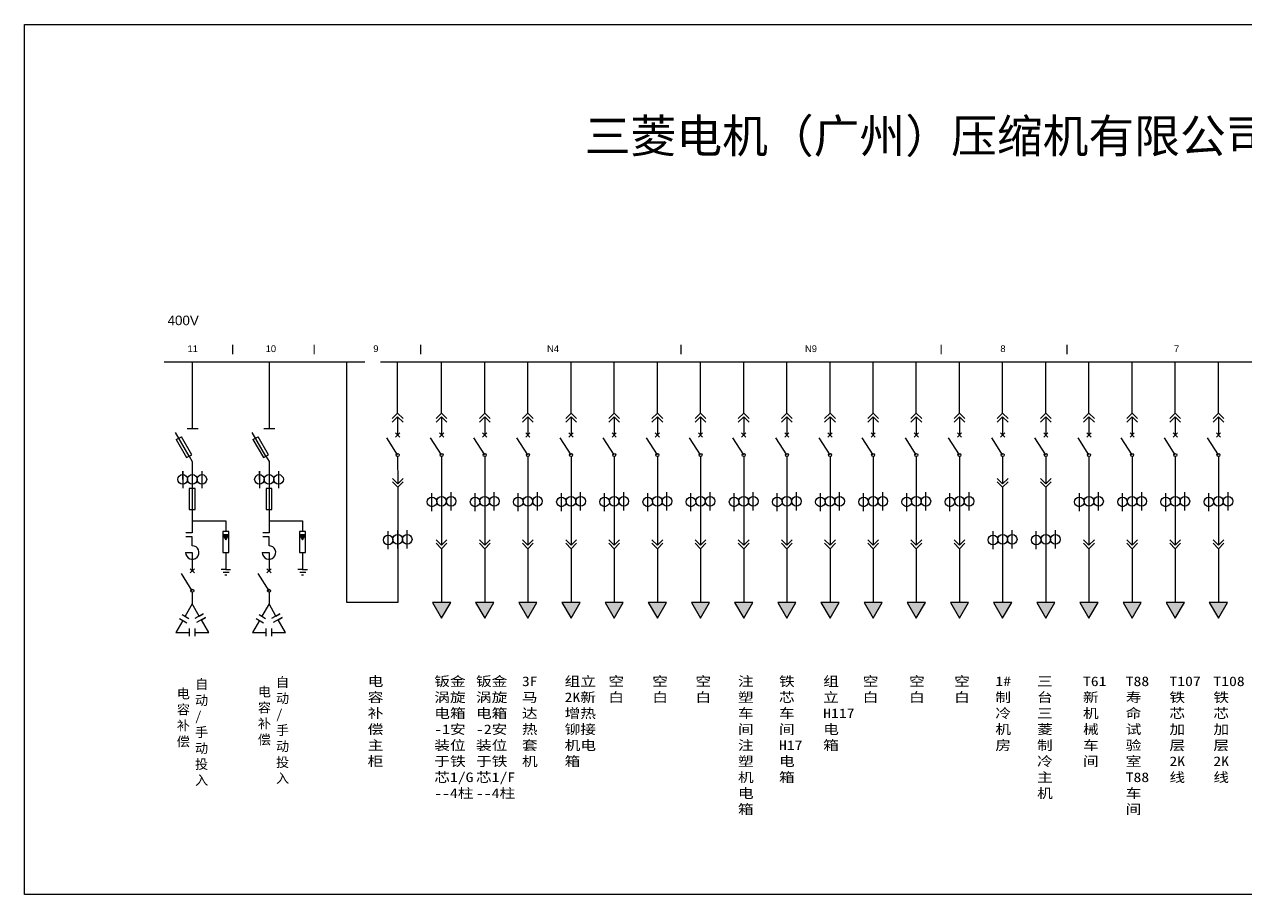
# Model space of a CAD drawing. Header units: millimetres. Extents: x 2565 to 9912, y 517 to 2174.
# Drawn here: x 2565 to 3838, y 517 to 1423 of the extents above; entities that cross this region are included whole.
import ezdxf

# ---------------------------------------------------------------- set-up
doc = ezdxf.new("R2010")
doc.units = ezdxf.units.MM
doc.styles.get("Standard").update_dxf_attribs({"font": 'arial.ttf'})

# ---------------------------------------------------------------- blocks, each defined once
blk = doc.blocks.new('111')
for p, q in [((896.2, 1426.6), (896.2, 1443.7)), ((896.2, 1443.7), (896.2, 1408.2)), ((936.2, 1443.7), (936.2, 1408.2))]:
    blk.add_line(p, q)
for centre in [(896.2, 1426.6), (916.2, 1426.6), (936.2, 1426.6)]:
    blk.add_circle(centre, 10)

msp = doc.modelspace()

# ---------------------------------------------------------------- hatches: boundary and pattern name
for points in [[(2772.2, 891.3), (2772.2, 891.3), (2775.3, 886.1), (2778.3, 891.4)], [(2852.2, 891.3), (2852.2, 891.3), (2855.3, 886.1), (2858.3, 891.4)]]:
    msp.add_hatch(color=256).paths.add_polyline_path(points)
h = msp.add_hatch(color=256)
h.dxf.hatch_style = 1
h.paths.add_polyline_path([(3000.2, 804.7), (3009.7, 821.1), (2990.7, 821.1)])
h = msp.add_hatch(color=256)
h.dxf.hatch_style = 1
h.paths.add_polyline_path([(3045.2, 804.7), (3054.7, 821.1), (3035.7, 821.1)])
h = msp.add_hatch(color=256)
h.dxf.hatch_style = 1
h.paths.add_polyline_path([(3090.2, 804.7), (3099.7, 821.1), (3080.7, 821.1)])
h = msp.add_hatch(color=256)
h.dxf.hatch_style = 1
h.paths.add_polyline_path([(3135.2, 804.7), (3144.7, 821.1), (3125.7, 821.1)])
h = msp.add_hatch(color=256)
h.dxf.hatch_style = 1
h.paths.add_polyline_path([(3180.2, 804.7), (3189.7, 821.1), (3170.7, 821.1)])
h = msp.add_hatch(color=256)
h.dxf.hatch_style = 1
h.paths.add_polyline_path([(3225.2, 804.7), (3234.7, 821.1), (3215.7, 821.1)])
h = msp.add_hatch(color=256)
h.dxf.hatch_style = 1
h.paths.add_polyline_path([(3270.2, 804.7), (3279.7, 821.1), (3260.7, 821.1)])
h = msp.add_hatch(color=256)
h.dxf.hatch_style = 1
h.paths.add_polyline_path([(3315.2, 804.7), (3324.7, 821.1), (3305.7, 821.1)])
h = msp.add_hatch(color=256)
h.dxf.hatch_style = 1
h.paths.add_polyline_path([(3360.2, 804.7), (3369.7, 821.1), (3350.7, 821.1)])
h = msp.add_hatch(color=256)
h.dxf.hatch_style = 1
h.paths.add_polyline_path([(3405.2, 804.7), (3414.7, 821.1), (3395.7, 821.1)])
h = msp.add_hatch(color=256)
h.dxf.hatch_style = 1
h.paths.add_polyline_path([(3450.2, 804.7), (3459.7, 821.1), (3440.7, 821.1)])
h = msp.add_hatch(color=256)
h.dxf.hatch_style = 1
h.paths.add_polyline_path([(3495.2, 804.7), (3504.7, 821.1), (3485.7, 821.1)])
h = msp.add_hatch(color=256)
h.dxf.hatch_style = 1
h.paths.add_polyline_path([(3540.2, 804.7), (3549.7, 821.1), (3530.7, 821.1)])
h = msp.add_hatch(color=256)
h.dxf.hatch_style = 1
h.paths.add_polyline_path([(3585.2, 804.7), (3594.7, 821.1), (3575.7, 821.1)])
h = msp.add_hatch(color=256)
h.dxf.hatch_style = 1
h.paths.add_polyline_path([(3630.2, 804.7), (3639.7, 821.1), (3620.7, 821.1)])
h = msp.add_hatch(color=256)
h.dxf.hatch_style = 1
h.paths.add_polyline_path([(3675.2, 804.7), (3684.7, 821.1), (3665.7, 821.1)])
h = msp.add_hatch(color=256)
h.dxf.hatch_style = 1
h.paths.add_polyline_path([(3720.2, 804.7), (3729.7, 821.1), (3710.7, 821.1)])
h = msp.add_hatch(color=256)
h.dxf.hatch_style = 1
h.paths.add_polyline_path([(3765.2, 804.7), (3774.7, 821.1), (3755.7, 821.1)])
h = msp.add_hatch(color=256)
h.dxf.hatch_style = 1
h.paths.add_polyline_path([(3810.2, 804.7), (3819.7, 821.1), (3800.7, 821.1)])

# ---------------------------------------------------------------- linework, layer by layer
for p, q in [((2710.9, 1071.6), (2920.3, 1071.6)), ((2740.3, 1071.6), (2740.3, 1002.2)), ((2820.3, 1071.6), (2820.3, 1002.2)), ((2901.4, 821.1), (2901.4, 1071.6)), ((2936.5, 1071.6), (2974.6, 1071.6)), ((2954.4, 1018.2), (2954.4, 1071.6)), ((2974.6, 1071.6), (3225.2, 1071.6)), ((3000.2, 1018.2), (3000.2, 1071.6)), ((3045.2, 1018.2), (3045.2, 1071.6)), ((3090.2, 1018.2), (3090.2, 1071.6)), ((3135.2, 1018.2), (3135.2, 1071.6)), ((3180.2, 1018.2), (3180.2, 1071.6)), ((3225.2, 1071.6), (3334.9, 1071.6)), ((3225.2, 1018.2), (3225.2, 1071.6)), ((3270.2, 1018.2), (3270.2, 1071.6)), ((3315.2, 1018.2), (3315.2, 1071.6)), ((3334.9, 1071.6), (5021.4, 1071.6)), ((3360.2, 1018.2), (3360.2, 1071.6)), ((3405.2, 1018.2), (3405.2, 1071.6)), ((3450.2, 1018.2), (3450.2, 1071.6)), ((3495.2, 1018.2), (3495.2, 1071.6)), ((3540.2, 1018.2), (3540.2, 1071.6)), ((3585.2, 1018.2), (3585.2, 1071.6)), ((3630.2, 1018.2), (3630.2, 1071.6)), ((3675.2, 1018.2), (3675.2, 1071.6)), ((3720.2, 1018.2), (3720.2, 1071.6)), ((3765.2, 1018.2), (3765.2, 1071.6)), ((3810.2, 1018.2), (3810.2, 1071.6)), ((2954.4, 1018.2), (2948.8, 1012.6)), ((2954.4, 1014.5), (2948.8, 1008.8)), ((2960.1, 1012.6), (2954.4, 1018.2)), ((2960.1, 1008.8), (2954.4, 1014.5)), ((2954.4, 1014.5), (2954.4, 1004.2)), ((3000.2, 1018.2), (2994.6, 1012.6)), ((3000.2, 1014.5), (2994.6, 1008.8)), ((3005.8, 1012.6), (3000.2, 1018.2)), ((3005.8, 1008.8), (3000.2, 1014.5)), ((3000.2, 1014.5), (3000.2, 1004.2)), ((3045.2, 1018.2), (3039.6, 1012.6)), ((3045.2, 1014.5), (3039.6, 1008.8)), ((3050.8, 1012.6), (3045.2, 1018.2)), ((3050.8, 1008.8), (3045.2, 1014.5)), ((3045.2, 1014.5), (3045.2, 1004.2)), ((3090.2, 1018.2), (3084.6, 1012.6)), ((3090.2, 1014.5), (3084.6, 1008.8)), ((3095.8, 1012.6), (3090.2, 1018.2)), ((3095.8, 1008.8), (3090.2, 1014.5)), ((3090.2, 1014.5), (3090.2, 1004.2)), ((3135.2, 1018.2), (3129.6, 1012.6)), ((3135.2, 1014.5), (3129.6, 1008.8)), ((3140.8, 1012.6), (3135.2, 1018.2)), ((3140.8, 1008.8), (3135.2, 1014.5)), ((3135.2, 1014.5), (3135.2, 1004.2)), ((3180.2, 1018.2), (3174.6, 1012.6)), ((3180.2, 1014.5), (3174.6, 1008.8)), ((3185.8, 1012.6), (3180.2, 1018.2)), ((3185.8, 1008.8), (3180.2, 1014.5)), ((3180.2, 1014.5), (3180.2, 1004.2)), ((3225.2, 1018.2), (3219.6, 1012.6)), ((3225.2, 1014.5), (3219.6, 1008.8)), ((3230.8, 1012.6), (3225.2, 1018.2)), ((3230.8, 1008.8), (3225.2, 1014.5)), ((3225.2, 1014.5), (3225.2, 1004.2)), ((3270.2, 1018.2), (3264.6, 1012.6)), ((3270.2, 1014.5), (3264.6, 1008.8)), ((3275.8, 1012.6), (3270.2, 1018.2)), ((3275.8, 1008.8), (3270.2, 1014.5)), ((3270.2, 1014.5), (3270.2, 1004.2)), ((3315.2, 1018.2), (3309.6, 1012.6)), ((3315.2, 1014.5), (3309.6, 1008.8)), ((3320.8, 1012.6), (3315.2, 1018.2)), ((3320.8, 1008.8), (3315.2, 1014.5)), ((3315.2, 1014.5), (3315.2, 1004.2)), ((3360.2, 1018.2), (3354.6, 1012.6)), ((3360.2, 1014.5), (3354.6, 1008.8)), ((3365.8, 1012.6), (3360.2, 1018.2)), ((3365.8, 1008.8), (3360.2, 1014.5)), ((3360.2, 1014.5), (3360.2, 1004.2)), ((3405.2, 1018.2), (3399.6, 1012.6)), ((3405.2, 1014.5), (3399.6, 1008.8)), ((3410.8, 1012.6), (3405.2, 1018.2)), ((3410.8, 1008.8), (3405.2, 1014.5)), ((3405.2, 1014.5), (3405.2, 1004.2)), ((3450.2, 1018.2), (3444.6, 1012.6)), ((3450.2, 1014.5), (3444.6, 1008.8)), ((3455.8, 1012.6), (3450.2, 1018.2)), ((3455.8, 1008.8), (3450.2, 1014.5)), ((3450.2, 1014.5), (3450.2, 1004.2)), ((3495.2, 1018.2), (3489.6, 1012.6)), ((3495.2, 1014.5), (3489.6, 1008.8)), ((3500.8, 1012.6), (3495.2, 1018.2)), ((3500.8, 1008.8), (3495.2, 1014.5)), ((3495.2, 1014.5), (3495.2, 1004.2)), ((3540.2, 1018.2), (3534.6, 1012.6)), ((3540.2, 1014.5), (3534.6, 1008.8)), ((3545.8, 1012.6), (3540.2, 1018.2)), ((3545.8, 1008.8), (3540.2, 1014.5)), ((3540.2, 1014.5), (3540.2, 1004.2)), ((3585.2, 1018.2), (3579.6, 1012.6)), ((3585.2, 1014.5), (3579.6, 1008.8)), ((3590.8, 1012.6), (3585.2, 1018.2)), ((3590.8, 1008.8), (3585.2, 1014.5)), ((3585.2, 1014.5), (3585.2, 1004.2)), ((3630.2, 1018.2), (3624.6, 1012.6)), ((3630.2, 1014.5), (3624.6, 1008.8)), ((3635.8, 1012.6), (3630.2, 1018.2)), ((3635.8, 1008.8), (3630.2, 1014.5)), ((3630.2, 1014.5), (3630.2, 1004.2)), ((3675.2, 1018.2), (3669.6, 1012.6)), ((3675.2, 1014.5), (3669.6, 1008.8)), ((3680.8, 1012.6), (3675.2, 1018.2)), ((3680.8, 1008.8), (3675.2, 1014.5)), ((3675.2, 1014.5), (3675.2, 1004.2)), ((3720.2, 1018.2), (3714.6, 1012.6)), ((3720.2, 1014.5), (3714.6, 1008.8)), ((3725.8, 1012.6), (3720.2, 1018.2)), ((3725.8, 1008.8), (3720.2, 1014.5)), ((3720.2, 1014.5), (3720.2, 1004.2)), ((3765.2, 1018.2), (3759.6, 1012.6)), ((3765.2, 1014.5), (3759.6, 1008.8)), ((3770.8, 1012.6), (3765.2, 1018.2)), ((3770.8, 1008.8), (3765.2, 1014.5)), ((3765.2, 1014.5), (3765.2, 1004.2)), ((3810.2, 1018.2), (3804.6, 1012.6)), ((3810.2, 1014.5), (3804.6, 1008.8)), ((3815.8, 1012.6), (3810.2, 1018.2)), ((3815.8, 1008.8), (3810.2, 1014.5)), ((3810.2, 1014.5), (3810.2, 1004.2)), ((2737, 973.4), (2722.9, 998)), ((2723.5, 990.8), (2728.9, 993.7)), ((2739.7, 974.9), (2728.9, 993.7)), ((2734.9, 1002.2), (2746.5, 1002.2)), ((2817, 973.4), (2802.9, 998)), ((2803.5, 990.8), (2808.9, 993.7)), ((2819.7, 974.9), (2808.9, 993.7)), ((2814.9, 1002.2), (2826.5, 1002.2)), ((2952.2, 993.1), (2956.7, 997.6)), ((2952.2, 997.6), (2956.7, 993.1)), ((2954.4, 1004.2), (2954.4, 995.4)), ((2998, 993.1), (3002.4, 997.6)), ((2998, 997.6), (3002.4, 993.1)), ((3000.2, 1004.2), (3000.2, 995.4)), ((3043, 993.1), (3047.4, 997.6)), ((3043, 997.6), (3047.4, 993.1)), ((3045.2, 1004.2), (3045.2, 995.4)), ((3088, 993.1), (3092.4, 997.6)), ((3088, 997.6), (3092.4, 993.1)), ((3090.2, 1004.2), (3090.2, 995.4)), ((3133, 993.1), (3137.4, 997.6)), ((3133, 997.6), (3137.4, 993.1)), ((3135.2, 1004.2), (3135.2, 995.4)), ((3178, 993.1), (3182.4, 997.6)), ((3178, 997.6), (3182.4, 993.1)), ((3180.2, 1004.2), (3180.2, 995.4)), ((3223, 993.1), (3227.4, 997.6)), ((3223, 997.6), (3227.4, 993.1)), ((3225.2, 1004.2), (3225.2, 995.4)), ((3268, 993.1), (3272.4, 997.6)), ((3268, 997.6), (3272.4, 993.1)), ((3270.2, 1004.2), (3270.2, 995.4)), ((3313, 993.1), (3317.4, 997.6)), ((3313, 997.6), (3317.4, 993.1)), ((3315.2, 1004.2), (3315.2, 995.4)), ((3358, 993.1), (3362.4, 997.6)), ((3358, 997.6), (3362.4, 993.1)), ((3360.2, 1004.2), (3360.2, 995.4)), ((3403, 993.1), (3407.4, 997.6)), ((3403, 997.6), (3407.4, 993.1)), ((3405.2, 1004.2), (3405.2, 995.4)), ((3448, 993.1), (3452.4, 997.6)), ((3448, 997.6), (3452.4, 993.1)), ((3450.2, 1004.2), (3450.2, 995.4)), ((3493, 993.1), (3497.4, 997.6)), ((3493, 997.6), (3497.4, 993.1)), ((3495.2, 1004.2), (3495.2, 995.4)), ((3538, 993.1), (3542.4, 997.6)), ((3538, 997.6), (3542.4, 993.1)), ((3540.2, 1004.2), (3540.2, 995.4)), ((3583, 993.1), (3587.4, 997.6)), ((3583, 997.6), (3587.4, 993.1)), ((3585.2, 1004.2), (3585.2, 995.4)), ((3628, 993.1), (3632.4, 997.6)), ((3628, 997.6), (3632.4, 993.1)), ((3630.2, 1004.2), (3630.2, 995.4)), ((3673, 993.1), (3677.4, 997.6)), ((3673, 997.6), (3677.4, 993.1)), ((3675.2, 1004.2), (3675.2, 995.4)), ((3718, 993.1), (3722.4, 997.6)), ((3718, 997.6), (3722.4, 993.1)), ((3720.2, 1004.2), (3720.2, 995.4)), ((3763, 993.1), (3767.4, 997.6)), ((3763, 997.6), (3767.4, 993.1)), ((3765.2, 1004.2), (3765.2, 995.4)), ((3808, 993.1), (3812.4, 997.6)), ((3808, 997.6), (3812.4, 993.1)), ((3810.2, 1004.2), (3810.2, 995.4)), ((2723.5, 990.8), (2734.4, 971.9)), ((2803.5, 990.8), (2814.4, 971.9)), ((2954.4, 974.7), (2943.1, 992.7)), ((3000.2, 974.7), (2988.8, 992.7)), ((3045.2, 974.7), (3033.8, 992.7)), ((3090.2, 974.7), (3078.8, 992.7)), ((3135.2, 974.7), (3123.8, 992.7)), ((3180.2, 974.7), (3168.8, 992.7)), ((3225.2, 974.7), (3213.8, 992.7)), ((3270.2, 974.7), (3258.8, 992.7)), ((3315.2, 974.7), (3303.8, 992.7)), ((3360.2, 974.7), (3348.8, 992.7)), ((3405.2, 974.7), (3393.8, 992.7)), ((3450.2, 974.7), (3438.8, 992.7)), ((3495.2, 974.7), (3483.8, 992.7)), ((3540.2, 974.7), (3528.8, 992.7)), ((3585.2, 974.7), (3573.8, 992.7)), ((3630.2, 974.7), (3618.8, 992.7)), ((3675.2, 974.7), (3663.8, 992.7)), ((3720.2, 974.7), (3708.8, 992.7)), ((3765.2, 974.7), (3753.8, 992.7)), ((3810.2, 974.7), (3798.8, 992.7)), ((2734.4, 971.9), (2739.7, 974.9)), ((2737, 973.4), (2740.3, 967.8)), ((2740.3, 967.8), (2740.3, 893.4)), ((2814.4, 971.9), (2819.7, 974.9)), ((2817, 973.4), (2820.3, 967.8)), ((2820.3, 967.8), (2820.3, 893.4)), ((2954.4, 973.1), (2954.5, 944.7)), ((3000.2, 973.1), (3000.2, 880.7)), ((3045.2, 973.1), (3045.2, 880.7)), ((3090.2, 973.1), (3090.2, 880.7)), ((3135.2, 973.1), (3135.2, 880.7)), ((3180.2, 973.1), (3180.2, 880.7)), ((3225.2, 973.1), (3225.2, 880.7)), ((3270.2, 973.1), (3270.2, 880.7)), ((3315.2, 973.1), (3315.2, 880.7)), ((3360.2, 973.1), (3360.2, 880.7)), ((3405.2, 973.1), (3405.2, 880.7)), ((3450.2, 973.1), (3450.2, 880.7)), ((3495.2, 973.1), (3495.2, 880.7)), ((3540.2, 973.1), (3540.2, 880.7)), ((3585.2, 973.1), (3585.2, 944.7)), ((3630.2, 973.1), (3630.2, 944.7)), ((3675.2, 973.1), (3675.2, 880.7)), ((3720.2, 973.1), (3720.2, 880.7)), ((3765.2, 973.1), (3765.2, 880.7)), ((3810.2, 973.1), (3810.2, 880.7)), ((2948.9, 950.3), (2954.5, 944.7)), ((2948.9, 946.6), (2954.5, 941)), ((2954.5, 944.7), (2960.1, 950.3)), ((2954.5, 941), (2960.1, 946.6)), ((3579.6, 950.3), (3585.2, 944.7)), ((3579.6, 946.6), (3585.2, 941)), ((3585.2, 944.7), (3590.9, 950.3)), ((3585.2, 941), (3590.9, 946.6)), ((3624.6, 950.3), (3630.2, 944.7)), ((3624.6, 946.6), (3630.2, 941)), ((3630.2, 944.7), (3635.9, 950.3)), ((3630.2, 941), (3635.9, 946.6)), ((2737.2, 939.8), (2737.2, 918)), ((2743.3, 939.6), (2737.2, 939.6)), ((2743.3, 918), (2743.3, 939.6)), ((2817.2, 939.8), (2817.2, 918)), ((2823.3, 939.6), (2817.2, 939.6)), ((2823.3, 918), (2823.3, 939.6)), ((2954.5, 941), (2954.5, 821.1)), ((2990.2, 916.1), (2990.2, 935)), ((3010.2, 916.8), (3010.2, 936)), ((3035.2, 916.1), (3035.2, 935)), ((3055.2, 916.8), (3055.2, 936)), ((3080.2, 916.1), (3080.2, 935)), ((3100.2, 916.8), (3100.2, 936)), ((3125.2, 916.1), (3125.2, 935)), ((3145.2, 916.8), (3145.2, 936)), ((3170.2, 916.1), (3170.2, 935)), ((3190.2, 916.8), (3190.2, 936)), ((3215.2, 916.1), (3215.2, 935)), ((3235.2, 916.8), (3235.2, 936)), ((3260.2, 916.1), (3260.2, 935)), ((3280.2, 916.8), (3280.2, 936)), ((3305.2, 916.1), (3305.2, 935)), ((3325.2, 916.8), (3325.2, 936)), ((3350.2, 916.1), (3350.2, 935)), ((3370.2, 916.8), (3370.2, 936)), ((3395.2, 916.1), (3395.2, 935)), ((3415.2, 916.8), (3415.2, 936)), ((3440.2, 916.1), (3440.2, 935)), ((3460.2, 916.8), (3460.2, 936)), ((3485.2, 916.1), (3485.2, 935)), ((3505.2, 916.8), (3505.2, 936)), ((3530.2, 916.1), (3530.2, 935)), ((3550.2, 916.8), (3550.2, 936)), ((3585.2, 941), (3585.2, 821.1)), ((3630.2, 941), (3630.2, 821.1)), ((3665.2, 916.1), (3665.2, 935)), ((3685.2, 916.8), (3685.2, 936)), ((3710.2, 916.1), (3710.2, 935)), ((3730.2, 916.8), (3730.2, 936)), ((3755.2, 916.1), (3755.2, 935)), ((3775.2, 916.8), (3775.2, 936)), ((3800.2, 916.1), (3800.2, 935)), ((3820.2, 916.8), (3820.2, 936)), ((2737.2, 918), (2743.3, 918)), ((2817.2, 918), (2823.3, 918)), ((2740.3, 906), (2775.3, 906)), ((2775.3, 906), (2775.3, 894.9)), ((2820.3, 906), (2855.3, 906)), ((2855.3, 906), (2855.3, 894.9)), ((2740.3, 893.4), (2733.7, 893.4)), ((2740.3, 893.4), (2740.3, 893.4)), ((2772.2, 895), (2772.2, 873.2)), ((2778.3, 894.9), (2772.2, 894.9)), ((2778.3, 873.2), (2778.3, 894.9)), ((2820.3, 893.4), (2813.7, 893.4)), ((2820.3, 893.4), (2820.3, 893.4)), ((2852.2, 895), (2852.2, 873.2)), ((2858.3, 894.9), (2852.2, 894.9)), ((2858.3, 873.2), (2858.3, 894.9)), ((2944.5, 876.4), (2944.5, 895.3)), ((2954.5, 877.1), (2954.5, 896.3)), ((2964.4, 877.1), (2964.4, 896.3)), ((3575.2, 876.4), (3575.2, 895.3)), ((3595.2, 877.1), (3595.2, 896.3)), ((3620.2, 876.4), (3620.2, 895.3)), ((3640.2, 877.1), (3640.2, 896.3)), ((2740.3, 889.4), (2733.7, 889.4)), ((2740.3, 880), (2740.3, 889.4)), ((2820.3, 889.4), (2813.7, 889.4)), ((2820.3, 880), (2820.3, 889.4)), ((2994.6, 886.3), (3000.2, 880.7)), ((2994.6, 882.6), (3000.2, 877)), ((3000.2, 880.7), (3005.8, 886.3)), ((3000.2, 877), (3005.8, 882.6)), ((3039.6, 886.3), (3045.2, 880.7)), ((3039.6, 882.6), (3045.2, 877)), ((3045.2, 880.7), (3050.8, 886.3)), ((3045.2, 877), (3050.8, 882.6)), ((3084.6, 886.3), (3090.2, 880.7)), ((3084.6, 882.6), (3090.2, 877)), ((3090.2, 880.7), (3095.8, 886.3)), ((3090.2, 877), (3095.8, 882.6)), ((3129.6, 886.3), (3135.2, 880.7)), ((3129.6, 882.6), (3135.2, 877)), ((3135.2, 880.7), (3140.8, 886.3)), ((3135.2, 877), (3140.8, 882.6)), ((3174.6, 886.3), (3180.2, 880.7)), ((3174.6, 882.6), (3180.2, 877)), ((3180.2, 880.7), (3185.8, 886.3)), ((3180.2, 877), (3185.8, 882.6)), ((3219.6, 886.3), (3225.2, 880.7)), ((3219.6, 882.6), (3225.2, 877)), ((3225.2, 880.7), (3230.8, 886.3)), ((3225.2, 877), (3230.8, 882.6)), ((3264.6, 886.3), (3270.2, 880.7)), ((3264.6, 882.6), (3270.2, 877)), ((3270.2, 880.7), (3275.8, 886.3)), ((3270.2, 877), (3275.8, 882.6)), ((3309.6, 886.3), (3315.2, 880.7)), ((3309.6, 882.6), (3315.2, 877)), ((3315.2, 880.7), (3320.8, 886.3)), ((3315.2, 877), (3320.8, 882.6)), ((3354.6, 886.3), (3360.2, 880.7)), ((3354.6, 882.6), (3360.2, 877)), ((3360.2, 880.7), (3365.8, 886.3)), ((3360.2, 877), (3365.8, 882.6)), ((3399.6, 886.3), (3405.2, 880.7)), ((3399.6, 882.6), (3405.2, 877)), ((3405.2, 880.7), (3410.8, 886.3)), ((3405.2, 877), (3410.8, 882.6)), ((3444.6, 886.3), (3450.2, 880.7)), ((3444.6, 882.6), (3450.2, 877)), ((3450.2, 880.7), (3455.8, 886.3)), ((3450.2, 877), (3455.8, 882.6)), ((3489.6, 886.3), (3495.2, 880.7)), ((3489.6, 882.6), (3495.2, 877)), ((3495.2, 880.7), (3500.8, 886.3)), ((3495.2, 877), (3500.8, 882.6)), ((3534.6, 886.3), (3540.2, 880.7)), ((3534.6, 882.6), (3540.2, 877)), ((3540.2, 880.7), (3545.8, 886.3)), ((3540.2, 877), (3545.8, 882.6)), ((3669.6, 886.3), (3675.2, 880.7)), ((3669.6, 882.6), (3675.2, 877)), ((3675.2, 880.7), (3680.8, 886.3)), ((3675.2, 877), (3680.8, 882.6)), ((3714.6, 886.3), (3720.2, 880.7)), ((3714.6, 882.6), (3720.2, 877)), ((3720.2, 880.7), (3725.8, 886.3)), ((3720.2, 877), (3725.8, 882.6)), ((3759.6, 886.3), (3765.2, 880.7)), ((3759.6, 882.6), (3765.2, 877)), ((3765.2, 880.7), (3770.8, 886.3)), ((3765.2, 877), (3770.8, 882.6)), ((3804.6, 886.3), (3810.2, 880.7)), ((3804.6, 882.6), (3810.2, 877)), ((3810.2, 880.7), (3815.8, 886.3)), ((3810.2, 877), (3815.8, 882.6)), ((2733.3, 873), (2740.3, 873)), ((2740.3, 873), (2740.3, 862.7)), ((2772.2, 873.2), (2778.3, 873.2)), ((2775.3, 873.2), (2775.3, 855.4)), ((2813.3, 873), (2820.3, 873)), ((2820.3, 873), (2820.3, 862.7)), ((2852.2, 873.2), (2858.3, 873.2)), ((2855.3, 873.2), (2855.3, 855.4)), ((3000.2, 877), (3000.2, 821.1)), ((3045.2, 877), (3045.2, 821.1)), ((3090.2, 877), (3090.2, 821.1)), ((3135.2, 877), (3135.2, 821.1)), ((3180.2, 877), (3180.2, 821.1)), ((3225.2, 877), (3225.2, 821.1)), ((3270.2, 877), (3270.2, 821.1)), ((3315.2, 877), (3315.2, 821.1)), ((3360.2, 877), (3360.2, 821.1)), ((3405.2, 877), (3405.2, 821.1)), ((3450.2, 877), (3450.2, 821.1)), ((3495.2, 877), (3495.2, 821.1)), ((3540.2, 877), (3540.2, 821.1)), ((3675.2, 877), (3675.2, 821.1)), ((3720.2, 877), (3720.2, 821.1)), ((3765.2, 877), (3765.2, 821.1)), ((3810.2, 877), (3810.2, 821.1)), ((2738, 851.7), (2742.5, 856.1)), ((2738, 856.1), (2742.5, 851.7)), ((2740.3, 862.7), (2740.3, 853.9)), ((2775.3, 855.4), (2770.3, 855.4)), ((2775.3, 855.4), (2780.3, 855.4)), ((2818, 851.7), (2822.5, 856.1)), ((2818, 856.1), (2822.5, 851.7)), ((2820.3, 862.7), (2820.3, 853.9)), ((2855.3, 855.4), (2850.3, 855.4)), ((2855.3, 855.4), (2860.3, 855.4)), ((2740.3, 833.2), (2728.9, 851.2)), ((2778.6, 852.3), (2772.6, 852.3)), ((2776.3, 849.5), (2774.3, 849.5)), ((2820.3, 833.2), (2808.9, 851.2)), ((2858.6, 852.3), (2852.6, 852.3)), ((2856.3, 849.5), (2854.3, 849.5)), ((2740.3, 831.6), (2740.3, 819.4)), ((2820.3, 831.6), (2820.3, 819.4)), ((2954.5, 821.1), (2901.4, 821.1)), ((2727, 804.1), (2734.5, 799.8)), ((2729.9, 808.3), (2736.7, 804.4)), ((2751.5, 809.1), (2742.8, 804.1)), ((2754, 805.3), (2744.8, 800)), ((2747.5, 806.8), (2751.5, 809.1)), ((2749.8, 802.9), (2754, 805.3)), ((2807, 804.1), (2814.5, 799.8)), ((2809.9, 808.3), (2816.7, 804.4)), ((2831.5, 809.1), (2822.8, 804.1)), ((2834, 805.3), (2824.8, 800)), ((2827.5, 806.8), (2831.5, 809.1)), ((2829.8, 802.9), (2834, 805.3)), ((2737.1, 793.8), (2737.1, 785.8)), ((2743, 793.8), (2743, 785.8)), ((2817.1, 793.8), (2817.1, 785.8)), ((2823, 793.8), (2823, 785.8))]:
    msp.add_line(p, q)
at = {"color": 3}
msp.add_lwpolyline([(2565.3, 1423.4), (5117.1, 1423.4), (5117.1, 516.6), (2565.3, 516.6)], close=True, dxfattribs=at)
for points in [[(2775.3, 886.1), (2778.3, 891.4), (2772.2, 891.3)], [(2855.3, 886.1), (2858.3, 891.4), (2852.2, 891.3)], [(3000.2, 804.7), (3009.7, 821.1), (2990.7, 821.1)], [(3045.2, 804.7), (3054.7, 821.1), (3035.7, 821.1)], [(3090.2, 804.7), (3099.7, 821.1), (3080.7, 821.1)], [(3135.2, 804.7), (3144.7, 821.1), (3125.7, 821.1)], [(3180.2, 804.7), (3189.7, 821.1), (3170.7, 821.1)], [(3225.2, 804.7), (3234.7, 821.1), (3215.7, 821.1)], [(3270.2, 804.7), (3279.7, 821.1), (3260.7, 821.1)], [(3315.2, 804.7), (3324.7, 821.1), (3305.7, 821.1)], [(3360.2, 804.7), (3369.7, 821.1), (3350.7, 821.1)], [(3405.2, 804.7), (3414.7, 821.1), (3395.7, 821.1)], [(3450.2, 804.7), (3459.7, 821.1), (3440.7, 821.1)], [(3495.2, 804.7), (3504.7, 821.1), (3485.7, 821.1)], [(3540.2, 804.7), (3549.7, 821.1), (3530.7, 821.1)], [(3585.2, 804.7), (3594.7, 821.1), (3575.7, 821.1)], [(3630.2, 804.7), (3639.7, 821.1), (3620.7, 821.1)], [(3675.2, 804.7), (3684.7, 821.1), (3665.7, 821.1)], [(3720.2, 804.7), (3729.7, 821.1), (3710.7, 821.1)], [(3765.2, 804.7), (3774.7, 821.1), (3755.7, 821.1)], [(3810.2, 804.7), (3819.7, 821.1), (3800.7, 821.1)]]:
    msp.add_lwpolyline(points, close=True)
for points in [[(2747.5, 806.8), (2740.3, 819.4), (2732.9, 806.6)], [(2827.5, 806.8), (2820.3, 819.4), (2812.9, 806.6)], [(2730.3, 802.2), (2723.2, 789.8), (2737.1, 789.8)], [(2743, 789.8), (2757.4, 789.8), (2749.8, 802.9)], [(2810.3, 802.2), (2803.2, 789.8), (2817.1, 789.8)], [(2823, 789.8), (2837.4, 789.8), (2829.8, 802.9)]]:
    msp.add_lwpolyline(points)
for centre, radius in [((2954.4, 974.7), 1.56), ((3000.2, 974.7), 1.56), ((3045.2, 974.7), 1.56), ((3090.2, 974.7), 1.56), ((3135.2, 974.7), 1.56), ((3180.2, 974.7), 1.56), ((3225.2, 974.7), 1.56), ((3270.2, 974.7), 1.56), ((3315.2, 974.7), 1.56), ((3360.2, 974.7), 1.56), ((3405.2, 974.7), 1.56), ((3450.2, 974.7), 1.56), ((3495.2, 974.7), 1.56), ((3540.2, 974.7), 1.56), ((3585.2, 974.7), 1.56), ((3630.2, 974.7), 1.56), ((3675.2, 974.7), 1.56), ((3720.2, 974.7), 1.56), ((3765.2, 974.7), 1.56), ((3810.2, 974.7), 1.56), ((2990.2, 925.8), 5), ((3000.2, 926.4), 5), ((3000.2, 926.4), 5), ((3010.2, 926.4), 5), ((3035.2, 925.8), 5), ((3045.2, 926.4), 5), ((3045.2, 926.4), 5), ((3055.2, 926.4), 5), ((3080.2, 925.8), 5), ((3090.2, 926.4), 5), ((3090.2, 926.4), 5), ((3100.2, 926.4), 5), ((3125.2, 925.8), 5), ((3135.2, 926.4), 5), ((3135.2, 926.4), 5), ((3145.2, 926.4), 5), ((3170.2, 925.8), 5), ((3180.2, 926.4), 5), ((3180.2, 926.4), 5), ((3190.2, 926.4), 5), ((3215.2, 925.8), 5), ((3225.2, 926.4), 5), ((3225.2, 926.4), 5), ((3235.2, 926.4), 5), ((3260.2, 925.8), 5), ((3270.2, 926.4), 5), ((3270.2, 926.4), 5), ((3280.2, 926.4), 5), ((3305.2, 925.8), 5), ((3315.2, 926.4), 5), ((3315.2, 926.4), 5), ((3325.2, 926.4), 5), ((3350.2, 925.8), 5), ((3360.2, 926.4), 5), ((3360.2, 926.4), 5), ((3370.2, 926.4), 5), ((3395.2, 925.8), 5), ((3405.2, 926.4), 5), ((3405.2, 926.4), 5), ((3415.2, 926.4), 5), ((3440.2, 925.8), 5), ((3450.2, 926.4), 5), ((3450.2, 926.4), 5), ((3460.2, 926.4), 5), ((3485.2, 925.8), 5), ((3495.2, 926.4), 5), ((3495.2, 926.4), 5), ((3505.2, 926.4), 5), ((3530.2, 925.8), 5), ((3540.2, 926.4), 5), ((3540.2, 926.4), 5), ((3550.2, 926.4), 5), ((3665.2, 925.8), 5), ((3675.2, 926.4), 5), ((3675.2, 926.4), 5), ((3685.2, 926.4), 5), ((3710.2, 925.8), 5), ((3720.2, 926.4), 5), ((3720.2, 926.4), 5), ((3730.2, 926.4), 5), ((3755.2, 925.8), 5), ((3765.2, 926.4), 5), ((3765.2, 926.4), 5), ((3775.2, 926.4), 5), ((3800.2, 925.8), 5), ((3810.2, 926.4), 5), ((3810.2, 926.4), 5), ((3820.2, 926.4), 5), ((2954.4, 886.7), 5), ((2954.4, 886.7), 5), ((2964.4, 886.7), 5), ((3585.2, 886.7), 5), ((3585.2, 886.7), 5), ((3595.2, 886.7), 5), ((3630.2, 886.7), 5), ((3630.2, 886.7), 5), ((3640.2, 886.7), 5), ((2944.5, 886.1), 5), ((3575.2, 886.1), 5), ((3620.2, 886.1), 5), ((2740.3, 833.2), 1.56), ((2820.3, 833.2), 1.56)]:
    msp.add_circle(centre, radius)
for centre in [(2740.3, 873), (2820.3, 873)]:
    msp.add_arc(centre, 7, 180, 90.0041)

# ---------------------------------------------------------------- block references
at = {"xscale": 0.5, "yscale": 0.5, "zscale": 0.5}
for p in [(2282.2, 235.9), (2362.2, 235.9)]:
    msp.add_blockref('111', p, dxfattribs=at)

# ---------------------------------------------------------------- texts
at = {"attachment_point": 1}
for s, width, insert, char_height in [('{\\fSimSun|b0|i0|c134|p2;三菱电机（广州）压缩机有限公司11#低压一次结线图}', 1293.689, (3149.5, 1324.6), 35), ('400V', 47.518, (2714.5, 1119.9), 10), ('11', 47.518, (2735.3, 1088.9), 7), ('I', 39.532, (2780.4, 1089.7), 10), ('10', 47.518, (2816.8, 1088.9), 7), ('I', 39.532, (2865.4, 1089.7), 10), ('9', 47.518, (2929, 1088.9), 7), ('I', 39.532, (2976.5, 1089.7), 10), ('N4', 47.518, (3110.2, 1088.9), 7), ('I', 39.532, (3248, 1089.7), 10), ('N9', 47.518, (3379.1, 1088.9), 7), ('I', 39.532, (3519.2, 1089.7), 10), ('8', 47.518, (3582.8, 1088.9), 7), ('I', 39.532, (3650.3, 1089.7), 10), ('7', 47.518, (3763.8, 1088.9), 7), ('{\\fSimSun|b0|i0|c134|p2;自动 \\P /\\P手动投入}', 9.499, (2743.2, 740.8), 10), ('{\\fSimSun|b0|i0|c134|p2;自动 \\P /\\P手动投入}', 9.499, (2827.6, 742.8), 10), ('{\\fSimSun|b0|i0|c134|p2;\\W1.2;电\\P容\\P补\\P偿\\P主\\P柜}', 44.742, (2923.2, 743.8), 10), ('{\\fSimSun|b0|i0|c134|p2;\\W1.2;钣金涡旋电箱-1安装位于铁芯1/G\\P--4柱}', 44.742, (2992.6, 743.8), 10), ('{\\fSimSun|b0|i0|c134|p2;\\W1.2;钣金涡旋电箱-2安装位于铁芯1/F\\P--4柱}', 44.742, (3036.1, 743.8), 10), ('{\\fSimSun|b0|i0|c134|p2;\\W1.2;3F\\P马\\P达\\P热\\P套\\P机}', 44.742, (3084, 743.8), 10), ('{\\fSimSun|b0|i0|c134|p2;\\W1.2;组立2K新增热铆接机电箱}', 44.742, (3128.5, 743.8), 10), ('{\\fSimSun|b0|i0|c134|p2;\\W1.2;空\\P白}', 44.742, (3174.1, 743.8), 10), ('{\\fSimSun|b0|i0|c134|p2;\\W1.2;空\\P白}', 44.742, (3219.9, 743.8), 10), ('{\\fSimSun|b0|i0|c134|p2;\\W1.2;空\\P白}', 44.742, (3264.9, 743.8), 10), ('{\\fSimSun|b0|i0|c134|p2;\\W1.2;注\\P塑\\P车\\P间\\P注\\P塑\\P机\\P电\\P箱}', 44.742, (3309.2, 743.8), 10), ('{\\fSimSun|b0|i0|c134|p2;\\W1.2;铁\\P芯\\P车\\P间\\PH17\\P电\\P箱}', 44.742, (3352, 743.8), 10), ('{\\fSimSun|b0|i0|c134|p2;\\W1.2;组\\P立H117电\\P箱}', 44.742, (3398.1, 743.8), 10), ('{\\fSimSun|b0|i0|c134|p2;\\W1.2;空\\P白}', 44.742, (3439.3, 743.8), 10), ('{\\fSimSun|b0|i0|c134|p2;\\W1.2;空\\P白}', 44.742, (3487.6, 743.8), 10), ('{\\fSimSun|b0|i0|c134|p2;\\W1.2;空\\P白}', 44.742, (3534.7, 743.8), 10), ('{\\fSimSun|b0|i0|c134|p2;\\W1.2;三\\P台\\P三\\P菱\\P制\\P冷\\P主\\P机}', 44.742, (3621.1, 743.8), 10), ('{\\fSimSun|b0|i0|c134|p2;\\W1.2;T61\\P新\\P机\\P械\\P车\\P间}', 44.742, (3669, 743.8), 10), ('{\\fSimSun|b0|i0|c134|p2;\\W1.2;T107\\P铁\\P芯\\P加\\P层\\P2K\\P线}', 44.742, (3759.1, 743.8), 10), ('{\\fSimSun|b0|i0|c134|p2;\\W1.2;T108\\P铁\\P芯\\P加\\P层\\P2K\\P线}', 44.742, (3804.9, 743.8), 10), ('{\\fSimSun|b0|i0|c134|p2;电容\\H3.075x; \\H0.3252x;补\\H2.3806x; \\H0.42007x;偿\\H2.5954x; }', 9.499, (2724.2, 731), 10), ('{\\fSimSun|b0|i0|c134|p2;电容\\H3.075x; \\H0.3252x;补\\H2.3806x; \\H0.42007x;偿\\H2.5954x; }', 9.499, (2808.7, 733), 10)]:
    msp.add_mtext_dynamic_manual_height_columns(s, width=width, gutter_width=12.5, heights=[0], dxfattribs=dict(at, insert=insert, char_height=char_height))
at = {"color": 3, "insert": (3577.6, 743.8), "char_height": 10, "attachment_point": 1}
msp.add_mtext_dynamic_manual_height_columns('{\\fSimSun|b0|i0|c134|p2;\\W1.2;1#\\P制\\P冷\\P机\\P房}', width=44.742, gutter_width=12.5, heights=[0], dxfattribs=at)
at = {"color": 1, "insert": (3713.5, 743.8), "char_height": 10, "attachment_point": 1}
msp.add_mtext_dynamic_manual_height_columns('{\\fSimSun|b0|i0|c134|p2;\\W1.2;T88\\P寿\\P命\\P试\\P验\\P室\\PT88\\P车\\P间}', width=44.742, gutter_width=12.5, heights=[0], dxfattribs=at)

doc.saveas('drawing.dxf')
